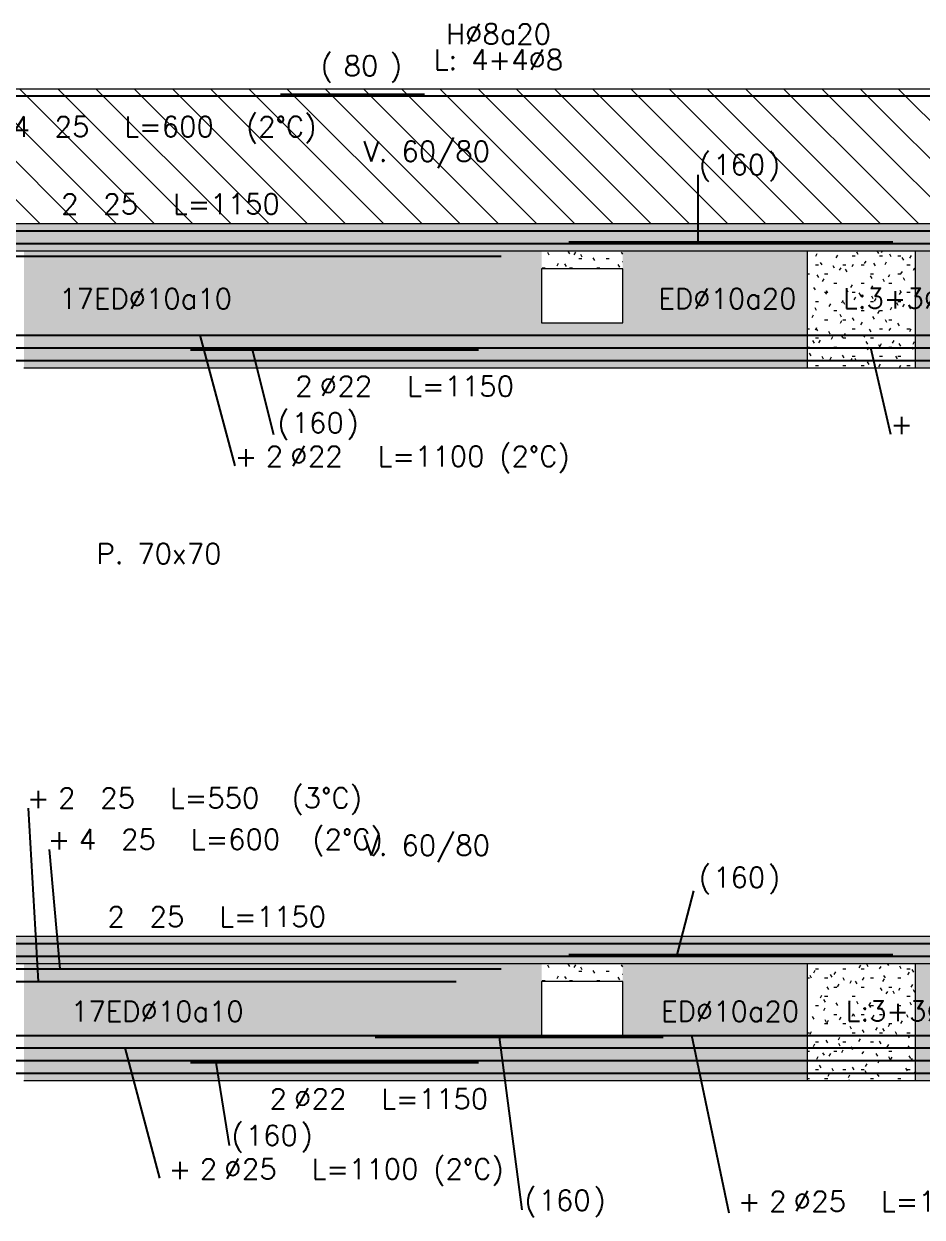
# Model space of a CAD drawing. Extents: x -10459 to 16942, y -13088 to 14608.
# Drawn here: x 2476 to 2975, y 2807 to 3470 of the extents above; entities that cross this region are included whole.
import ezdxf
from ezdxf.enums import TextEntityAlignment as Align

# ---------------------------------------------------------------- set-up
doc = ezdxf.new("R2010")
doc.units = 0
doc.header["$LTSCALE"] = 30
doc.header["$MEASUREMENT"] = 0
doc.linetypes.add("EJE1-1'$0$RLE-PROYECCION", pattern=[0.71438, 0.47625, -0.23813])
doc.layers.get('0').update_dxf_attribs({"linetype": 'CONTINUOUS'})
doc.layers.add("EJE1-1'$0$RLA-ACHURADO", color=30, linetype="EJE1-1'$0$RLE-PROYECCION", lineweight=15, transparency=0.7)
doc.layers.add("EJE1-1'$0$RLA-CONTORNO", color=30, linetype='CONTINUOUS', lineweight=15)
doc.layers.add("EJE1-1'$0$RLA-TEXTOS-1", color=9, linetype='CONTINUOUS', lineweight=9)
doc.layers.add("EJE1-1'$0$RLA-FE", color=7, linetype='CONTINUOUS')
doc.layers.add("EJE1-1'$0$RLA-TEXTOS-FE", color=9, linetype='CONTINUOUS')
doc.styles.add("EJE1-1'$0$RomanS", font='romans.shx', dxfattribs={"height": 11.25})
pattern_1 = [(0, (-234.281, -2576.79), (20.32, 5.08), [1.676, -13.564, 1.676, -13.564, -81.28]), (0, (-234.281, -2576.79), (20.32, 5.08), [-30.48, 1.676, -28.804, 1.676, -13.564, -35.56]), (0, (-234.281, -2576.79), (20.32, 5.08), [-76.2, 1.676, -8.484, 1.676, -23.724]), (120, (-226.661, -2574.25), (-14.559409, 15.057636), [1.676, -13.564, 1.676, -13.564, -81.28]), (120, (-226.661, -2574.25), (-14.559409, 15.057636), [-30.48, 1.676, -28.804, 1.676, -13.564, -35.56]), (120, (-226.661, -2574.25), (-14.559409, 15.057636), [-76.2, 1.676, -8.484, 1.676, -23.724]), (240, (-224.121, -2564.09), (-5.760591, -20.137636), [1.676, -13.564, 1.676, -13.564, -81.28]), (240, (-224.121, -2564.09), (-5.760591, -20.137636), [-30.48, 1.676, -28.804, 1.676, -13.564, -35.56]), (240, (-224.121, -2564.09), (-5.760591, -20.137636), [-76.2, 1.676, -8.484, 1.676, -23.724])]
pattern_2 = [(315, (-234.281, -2576.79), (10.6066, 10.6066), [])]

# ---------------------------------------------------------------- blocks, each defined once
blk = doc.blocks.new('*U246')
at = {"layer": "EJE1-1'$0$RLA-FE"}
blk.add_line((0, 0), (1068.21, 0), dxfattribs=at)
at = {"layer": "EJE1-1'$0$RLA-FE", "color": 3, "style": "EJE1-1'$0$RomanS", "flags": 8}
for tag, p in [('F=', (529.12, 9.32)), ('NUM', (543.53, 9.32))]:
    blk.add_attdef(tag, text='', height=11.25, dxfattribs=at).set_placement(p, align=Align.RIGHT)
at = {"layer": "EJE1-1'$0$RLA-FE", "color": 3, "style": "EJE1-1'$0$RomanS"}
for tag, p, flags in [('PHI', (547.43, 9.54), 14), ('DIAM', (557.28, 9.32), 12), ('MINUS', (579.3, 9.32), 13), ('MARK', (592.69, 9.32), 13), ('TEXTO_FE1', (596, 9.32), 8), ('TEXTO_FE2', (663.52, 9.34), 8), ('TIPO', (573.8, -75.78), 13), ('NVECES', (559.93, -94.72), 13), ('NUMFE', (563.86, -114.48), 13), ('CAPA', (572.06, -133.6), 13), ('DESPLAZA', (278.34, -151.59), 13), ('ESPACIO', (284.39, -169.95), 13), ('CANT', (298.23, -188.75), 13)]:
    blk.add_attdef(tag, p, '', height=11.25, dxfattribs=dict(at, flags=flags))
blk = doc.blocks.new('*U94')
at = {"layer": "EJE1-1'$0$RLA-FE"}
for p, q in [((0, 0), (1068.21, 0)), ((1068.21, 0), (1118.21, 0)), ((1118.21, 0), (1150, 0)), ((1150, 0), (1150, 0))]:
    blk.add_line(p, q, dxfattribs=at)
at = {"layer": "EJE1-1'$0$RLA-FE", "color": 3, "style": "EJE1-1'$0$RomanS", "flags": 8}
for tag, p in [('F=', (483.44, 36.32)), ('NUM', (497.85, 36.32))]:
    blk.add_attdef(tag, text='', height=11.25, dxfattribs=at).set_placement(p, align=Align.RIGHT)
at = {"layer": "EJE1-1'$0$RLA-FE", "color": 3, "style": "EJE1-1'$0$RomanS"}
for tag, p, flags in [('PHI', (501.74, 36.54), 14), ('DIAM', (511.6, 36.32), 12), ('MINUS', (533.62, 36.32), 13), ('MARK', (547.01, 36.32), 13), ('TEXTO_FE1', (550.31, 36.32), 8), ('TEXTO_FE2', (617.83, 36.34), 8), ('TIPO', (573.8, -75.78), 13), ('NVECES', (559.93, -94.72), 13), ('NUMFE', (563.86, -114.48), 13), ('CAPA', (572.06, -133.6), 13), ('DESPLAZA', (278.34, -151.59), 13), ('ESPACIO', (284.39, -169.95), 13), ('CANT', (298.23, -188.75), 13)]:
    blk.add_attdef(tag, p, '', height=11.25, dxfattribs=dict(at, flags=flags))
blk = doc.blocks.new('*U103')
at = {"layer": "EJE1-1'$0$RLA-FE"}
for q in [(0, 0), (1118.21, 0)]:
    blk.add_line((0, 0), q, dxfattribs=at)
at = {"layer": "EJE1-1'$0$RLA-FE", "color": 3, "style": "EJE1-1'$0$RomanS", "flags": 8}
for tag, p in [('F=', (508.44, 36.32)), ('NUM', (522.85, 36.32))]:
    blk.add_attdef(tag, text='', height=11.25, dxfattribs=at).set_placement(p, align=Align.RIGHT)
at = {"layer": "EJE1-1'$0$RLA-FE", "color": 3, "style": "EJE1-1'$0$RomanS"}
for tag, p, flags in [('PHI', (526.74, 36.54), 14), ('DIAM', (536.6, 36.32), 12), ('MINUS', (558.62, 36.32), 13), ('MARK', (572.01, 36.32), 13), ('TEXTO_FE1', (575.31, 36.32), 8), ('TEXTO_FE2', (642.83, 36.34), 8), ('TIPO', (598.8, -75.78), 13), ('NVECES', (584.93, -94.72), 13), ('NUMFE', (588.86, -114.48), 13), ('CAPA', (597.06, -133.6), 13), ('DESPLAZA', (278.34, -151.59), 13), ('ESPACIO', (284.39, -169.95), 13), ('CANT', (298.23, -188.75), 13)]:
    blk.add_attdef(tag, p, '', height=11.25, dxfattribs=dict(at, flags=flags))
blk = doc.blocks.new('*U95')
at = {"layer": "EJE1-1'$0$RLA-FE", "color": 6}
blk.add_line((0, 1), (180, 1), dxfattribs=at)
at = {"layer": "EJE1-1'$0$RLA-FE", "color": 3, "style": "EJE1-1'$0$RomanS", "flags": 8}
for tag, p in [('(', (75.66, 38.14)), ('EMP', (94.68, 38.14)), (')', (113.99, 38.14))]:
    blk.add_attdef(tag, text='', height=11.25, dxfattribs=at).set_placement(p, align=Align.CENTER)
blk = doc.blocks.new('*U245')
at = {"layer": "EJE1-1'$0$RLA-FE"}
for p, q in [((0, 0), (518.21, 0)), ((518.21, 0), (568.21, 0)), ((568.21, 0), (600, 0)), ((600, 0), (600, 0))]:
    blk.add_line(p, q, dxfattribs=at)
at = {"layer": "EJE1-1'$0$RLA-FE", "color": 3, "style": "EJE1-1'$0$RomanS", "flags": 8}
for tag, p in [('F=', (360.82, 66.32)), ('NUM', (375.23, 66.32))]:
    blk.add_attdef(tag, text='', height=11.25, dxfattribs=at).set_placement(p, align=Align.RIGHT)
at = {"layer": "EJE1-1'$0$RLA-FE", "color": 3, "style": "EJE1-1'$0$RomanS"}
for tag, p, flags in [('PHI', (379.12, 66.54), 14), ('DIAM', (388.98, 66.32), 12), ('MINUS', (411, 66.32), 13), ('MARK', (424.39, 66.32), 13), ('TEXTO_FE1', (427.69, 66.32), 8), ('TEXTO_FE2', (495.21, 66.34), 8), ('TIPO', (298.8, -75.78), 13), ('NVECES', (284.93, -94.72), 13), ('NUMFE', (288.86, -114.48), 13), ('CAPA', (297.06, -133.6), 13), ('DESPLAZA', (278.34, -151.59), 13), ('ESPACIO', (284.39, -169.95), 13), ('CANT', (298.23, -188.75), 13)]:
    blk.add_attdef(tag, p, '', height=11.25, dxfattribs=dict(at, flags=flags))
blk = doc.blocks.new('*U234')
at = {"layer": "EJE1-1'$0$RLA-FE"}
blk.add_line((0, 0), (1068.21, 0), dxfattribs=at)
at = {"layer": "EJE1-1'$0$RLA-FE", "color": 3, "style": "EJE1-1'$0$RomanS", "flags": 8}
for tag, p in [('F=', (469.16, -19.89)), ('NUM', (483.56, -19.89))]:
    blk.add_attdef(tag, text='', height=11.25, dxfattribs=at).set_placement(p, align=Align.RIGHT)
at = {"layer": "EJE1-1'$0$RLA-FE", "color": 3, "style": "EJE1-1'$0$RomanS"}
for tag, p, flags in [('PHI', (487.46, -19.68), 12), ('DIAM', (497.32, -19.89), 12), ('MINUS', (519.33, -19.89), 13), ('MARK', (532.73, -19.89), 13), ('TEXTO_FE1', (536.03, -19.89), 8), ('TEXTO_FE2', (603.55, -19.88), 8), ('TIPO', (573.8, -57.92), 13), ('NVECES', (559.93, -76.86), 13), ('NUMFE', (563.86, -96.62), 13), ('CAPA', (572.06, -115.74), 13), ('DESPLAZA', (277.18, -134.17), 13), ('ESPACIO', (283.22, -152.53), 13), ('CANT', (297.06, -171.33), 13)]:
    blk.add_attdef(tag, p, '', height=11.25, dxfattribs=dict(at, flags=flags))
blk = doc.blocks.new('*U229')
at = {"layer": "EJE1-1'$0$RLA-FE"}
for p, q in [((0, 0), (1068.21, 0)), ((1068.21, 0), (1118.21, 0)), ((1118.21, 0), (1150, 0)), ((1150, 0), (1150, 0))]:
    blk.add_line(p, q, dxfattribs=at)
at = {"layer": "EJE1-1'$0$RLA-FE", "color": 3, "style": "EJE1-1'$0$RomanS", "flags": 8}
for tag, p in [('F=', (336.66, -47.89)), ('NUM', (351.07, -47.89))]:
    blk.add_attdef(tag, text='', height=11.25, dxfattribs=at).set_placement(p, align=Align.RIGHT)
at = {"layer": "EJE1-1'$0$RLA-FE", "color": 3, "style": "EJE1-1'$0$RomanS"}
for tag, p, flags in [('PHI', (354.97, -47.68), 12), ('DIAM', (364.82, -47.89), 12), ('MINUS', (386.84, -47.89), 13), ('MARK', (400.23, -47.89), 13), ('TEXTO_FE1', (403.54, -47.89), 8), ('TEXTO_FE2', (471.06, -47.88), 8), ('TIPO', (573.8, -57.92), 13), ('NVECES', (559.93, -76.86), 13), ('NUMFE', (563.86, -96.62), 13), ('CAPA', (572.06, -115.74), 13), ('DESPLAZA', (277.18, -134.17), 13), ('ESPACIO', (283.22, -152.53), 13), ('CANT', (297.06, -171.33), 13)]:
    blk.add_attdef(tag, p, '', height=11.25, dxfattribs=dict(at, flags=flags))
blk = doc.blocks.new('*U235')
at = {"layer": "EJE1-1'$0$RLA-FE"}
for q in [(0, 0), (1068.21, 0)]:
    blk.add_line((0, 0), q, dxfattribs=at)
at = {"layer": "EJE1-1'$0$RLA-FE", "color": 3, "style": "EJE1-1'$0$RomanS", "flags": 8}
for tag, p in [('F=', (443.53, -47.89)), ('NUM', (457.94, -47.89))]:
    blk.add_attdef(tag, text='', height=11.25, dxfattribs=at).set_placement(p, align=Align.RIGHT)
at = {"layer": "EJE1-1'$0$RLA-FE", "color": 3, "style": "EJE1-1'$0$RomanS"}
for tag, p, flags in [('PHI', (461.84, -47.68), 12), ('DIAM', (471.69, -47.89), 12), ('MINUS', (493.71, -47.89), 13), ('MARK', (507.1, -47.89), 13), ('TEXTO_FE1', (510.4, -47.89), 8), ('TEXTO_FE2', (577.93, -47.88), 8), ('TIPO', (573.8, -57.92), 13), ('NVECES', (559.93, -76.86), 13), ('NUMFE', (563.86, -96.62), 13), ('CAPA', (572.06, -115.74), 13), ('DESPLAZA', (277.18, -134.17), 13), ('ESPACIO', (283.22, -152.53), 13), ('CANT', (297.06, -171.33), 13)]:
    blk.add_attdef(tag, p, '', height=11.25, dxfattribs=dict(at, flags=flags))
blk = doc.blocks.new('*U233')
at = {"layer": "EJE1-1'$0$RLA-FE", "color": 6}
blk.add_line((0, -1), (160, -1), dxfattribs=at)
at = {"layer": "EJE1-1'$0$RLA-FE", "color": 3, "style": "EJE1-1'$0$RomanS", "flags": 8}
for tag, p in [('(', (26.14, -47.26)), ('EMP', (45.16, -47.26)), (')', (64.47, -47.26))]:
    blk.add_attdef(tag, text='', height=11.25, dxfattribs=at).set_placement(p, align=Align.CENTER)
blk = doc.blocks.new('*U231')
at = {"layer": "EJE1-1'$0$RLA-FE"}
blk.add_line((0, 0), (1018.21, 0), dxfattribs=at)
at = {"layer": "EJE1-1'$0$RLA-FE", "color": 3, "style": "EJE1-1'$0$RomanS"}
for tag, p, flags in [('TIPO', (548.8, -57.92), 13), ('PHI', (406.24, -72.68), 12), ('DIAM', (416.09, -72.89), 12), ('MINUS', (438.11, -72.89), 13), ('MARK', (451.5, -72.89), 13), ('TEXTO_FE1', (454.8, -72.89), 8), ('TEXTO_FE2', (522.33, -72.88), 8), ('NVECES', (534.93, -76.86), 13), ('NUMFE', (538.86, -96.62), 13), ('CAPA', (547.06, -115.74), 13), ('DESPLAZA', (277.18, -134.17), 13), ('ESPACIO', (283.22, -152.53), 13), ('CANT', (297.06, -171.33), 13)]:
    blk.add_attdef(tag, p, '', height=11.25, dxfattribs=dict(at, flags=flags))
at = {"layer": "EJE1-1'$0$RLA-FE", "color": 3, "style": "EJE1-1'$0$RomanS", "flags": 8}
for tag, p in [('F=', (387.93, -72.89)), ('NUM', (402.34, -72.89))]:
    blk.add_attdef(tag, text='', height=11.25, dxfattribs=at).set_placement(p, align=Align.RIGHT)
blk = doc.blocks.new('*U90')
at = {"layer": "EJE1-1'$0$RLA-FE"}
for p, q in [((0, 0), (1118.21, 0)), ((1118.21, 0), (1168.21, 0)), ((1168.21, 0), (1200, 0)), ((1200, 0), (1200, 0))]:
    blk.add_line(p, q, dxfattribs=at)
at = {"layer": "EJE1-1'$0$RLA-FE", "color": 3, "style": "EJE1-1'$0$RomanS"}
for tag, p, flags in [('TIPO', (598.8, -57.92), 13), ('NVECES', (584.93, -76.86), 13), ('NUMFE', (588.86, -96.62), 13), ('PHI', (526.74, -97.68), 12), ('DIAM', (536.6, -97.89), 12), ('MINUS', (558.62, -97.89), 13), ('MARK', (572.01, -97.89), 13), ('TEXTO_FE1', (575.31, -97.89), 8), ('TEXTO_FE2', (642.83, -97.88), 8), ('CAPA', (597.06, -115.74), 13), ('DESPLAZA', (277.18, -134.17), 13), ('ESPACIO', (283.22, -152.53), 13), ('CANT', (297.06, -171.33), 13)]:
    blk.add_attdef(tag, p, '', height=11.25, dxfattribs=dict(at, flags=flags))
at = {"layer": "EJE1-1'$0$RLA-FE", "color": 3, "style": "EJE1-1'$0$RomanS", "flags": 8}
for tag, p in [('F=', (508.44, -97.89)), ('NUM', (522.85, -97.89))]:
    blk.add_attdef(tag, text='', height=11.25, dxfattribs=at).set_placement(p, align=Align.RIGHT)
blk = doc.blocks.new('*U159')
at = {"layer": "EJE1-1'$0$RLA-FE"}
for q in [(0, 0), (918.21, 0)]:
    blk.add_line((0, 0), q, dxfattribs=at)
at = {"layer": "EJE1-1'$0$RLA-FE", "color": 3, "style": "EJE1-1'$0$RomanS"}
for tag, p, flags in [('TIPO', (498.8, -57.92), 13), ('NVECES', (484.93, -76.86), 13), ('NUMFE', (488.86, -96.62), 13), ('PHI', (232.38, -97.68), 12), ('DIAM', (242.24, -97.89), 12), ('MINUS', (264.26, -97.89), 13), ('MARK', (277.65, -97.89), 13), ('TEXTO_FE1', (280.95, -97.89), 8), ('TEXTO_FE2', (348.47, -97.88), 8), ('CAPA', (497.06, -115.74), 13), ('DESPLAZA', (277.18, -134.17), 13), ('ESPACIO', (283.22, -152.53), 13), ('CANT', (297.06, -171.33), 13)]:
    blk.add_attdef(tag, p, '', height=11.25, dxfattribs=dict(at, flags=flags))
at = {"layer": "EJE1-1'$0$RLA-FE", "color": 3, "style": "EJE1-1'$0$RomanS", "flags": 8}
for tag, p in [('F=', (214.08, -97.89)), ('NUM', (228.49, -97.89))]:
    blk.add_attdef(tag, text='', height=11.25, dxfattribs=at).set_placement(p, align=Align.RIGHT)
blk = doc.blocks.new('*U232')
at = {"layer": "EJE1-1'$0$RLA-FE", "color": 6}
blk.add_line((0, -1), (160, -1), dxfattribs=at)
at = {"layer": "EJE1-1'$0$RLA-FE", "color": 3, "style": "EJE1-1'$0$RomanS", "flags": 8}
for tag, p in [('(', (86.25, -97.26)), ('EMP', (105.28, -97.26)), (')', (124.59, -97.26))]:
    blk.add_attdef(tag, text='', height=11.25, dxfattribs=at).set_placement(p, align=Align.CENTER)
blk = doc.blocks.new('*U247')
at = {"layer": "EJE1-1'$0$RLA-FE"}
for p, q in [((0, 0), (468.21, 0)), ((468.21, 0), (518.21, 0)), ((518.21, 0), (550, 0)), ((550, 0), (550, 0))]:
    blk.add_line(p, q, dxfattribs=at)
at = {"layer": "EJE1-1'$0$RLA-FE", "color": 3, "style": "EJE1-1'$0$RomanS", "flags": 8}
for tag, p in [('F=', (324.22, 96.32)), ('NUM', (338.63, 96.32))]:
    blk.add_attdef(tag, text='', height=11.25, dxfattribs=at).set_placement(p, align=Align.RIGHT)
at = {"layer": "EJE1-1'$0$RLA-FE", "color": 3, "style": "EJE1-1'$0$RomanS"}
for tag, p, flags in [('PHI', (342.53, 96.54), 14), ('DIAM', (352.38, 96.32), 12), ('MINUS', (374.4, 96.32), 13), ('MARK', (387.79, 96.32), 13), ('TEXTO_FE1', (391.09, 96.32), 8), ('TEXTO_FE2', (458.62, 96.34), 8), ('TIPO', (273.8, -75.78), 13), ('NVECES', (259.93, -94.72), 13), ('NUMFE', (263.86, -114.48), 13), ('CAPA', (272.06, -133.6), 13), ('DESPLAZA', (278.34, -151.59), 13), ('ESPACIO', (284.39, -169.95), 13), ('CANT', (298.23, -188.75), 13)]:
    blk.add_attdef(tag, p, '', height=11.25, dxfattribs=dict(at, flags=flags))
blk = doc.blocks.new('*U92')
at = {"layer": "EJE1-1'$0$RLA-FE"}
blk.add_line((0, 0), (1068.21, 0), dxfattribs=at)
at = {"layer": "EJE1-1'$0$RLA-FE", "color": 3, "style": "EJE1-1'$0$RomanS", "flags": 8}
for tag, p in [('F=', (483.44, 9.32)), ('NUM', (497.85, 9.32))]:
    blk.add_attdef(tag, text='', height=11.25, dxfattribs=at).set_placement(p, align=Align.RIGHT)
at = {"layer": "EJE1-1'$0$RLA-FE", "color": 3, "style": "EJE1-1'$0$RomanS"}
for tag, p, flags in [('PHI', (501.74, 9.54), 14), ('DIAM', (511.6, 9.32), 12), ('MINUS', (533.62, 9.32), 13), ('MARK', (547.01, 9.32), 13), ('TEXTO_FE1', (550.31, 9.32), 8), ('TEXTO_FE2', (617.83, 9.34), 8), ('TIPO', (573.8, -75.78), 13), ('NVECES', (559.93, -94.72), 13), ('NUMFE', (563.86, -114.48), 13), ('CAPA', (572.06, -133.6), 13), ('DESPLAZA', (278.34, -151.59), 13), ('ESPACIO', (284.39, -169.95), 13), ('CANT', (298.23, -188.75), 13)]:
    blk.add_attdef(tag, p, '', height=11.25, dxfattribs=dict(at, flags=flags))
blk = doc.blocks.new('*U256')
at = {"layer": "EJE1-1'$0$RLA-FE"}
for p, q in [((0, 0), (518.21, 0)), ((518.21, 0), (568.21, 0)), ((568.21, 0), (600, 0)), ((600, 0), (600, 0))]:
    blk.add_line(p, q, dxfattribs=at)
at = {"layer": "EJE1-1'$0$RLA-FE", "color": 3, "style": "EJE1-1'$0$RomanS", "flags": 8}
for tag, p in [('F=', (323.96, 66.32)), ('NUM', (338.37, 66.32))]:
    blk.add_attdef(tag, text='', height=11.25, dxfattribs=at).set_placement(p, align=Align.RIGHT)
at = {"layer": "EJE1-1'$0$RLA-FE", "color": 3, "style": "EJE1-1'$0$RomanS"}
for tag, p, flags in [('PHI', (342.26, 66.54), 14), ('DIAM', (352.12, 66.32), 12), ('MINUS', (374.14, 66.32), 13), ('MARK', (387.53, 66.32), 13), ('TEXTO_FE1', (390.83, 66.32), 8), ('TEXTO_FE2', (458.35, 66.34), 8), ('TIPO', (298.8, -75.78), 13), ('NVECES', (284.93, -94.72), 13), ('NUMFE', (288.86, -114.48), 13), ('CAPA', (297.06, -133.6), 13), ('DESPLAZA', (278.34, -151.59), 13), ('ESPACIO', (284.39, -169.95), 13), ('CANT', (298.23, -188.75), 13)]:
    blk.add_attdef(tag, p, '', height=11.25, dxfattribs=dict(at, flags=flags))
blk = doc.blocks.new('*U98')
at = {"layer": "EJE1-1'$0$RLA-FE"}
blk.add_line((0, 0), (1068.21, 0), dxfattribs=at)
at = {"layer": "EJE1-1'$0$RLA-FE", "color": 3, "style": "EJE1-1'$0$RomanS", "flags": 8}
for tag, p in [('F=', (483.44, -19.89)), ('NUM', (497.85, -19.89))]:
    blk.add_attdef(tag, text='', height=11.25, dxfattribs=at).set_placement(p, align=Align.RIGHT)
at = {"layer": "EJE1-1'$0$RLA-FE", "color": 3, "style": "EJE1-1'$0$RomanS"}
for tag, p, flags in [('PHI', (501.74, -19.68), 12), ('DIAM', (511.6, -19.89), 12), ('MINUS', (533.62, -19.89), 13), ('MARK', (547.01, -19.89), 13), ('TEXTO_FE1', (550.31, -19.89), 8), ('TEXTO_FE2', (617.83, -19.88), 8), ('TIPO', (573.8, -57.92), 13), ('NVECES', (559.93, -76.86), 13), ('NUMFE', (563.86, -96.62), 13), ('CAPA', (572.06, -115.74), 13), ('DESPLAZA', (277.18, -134.17), 13), ('ESPACIO', (283.22, -152.53), 13), ('CANT', (297.06, -171.33), 13)]:
    blk.add_attdef(tag, p, '', height=11.25, dxfattribs=dict(at, flags=flags))
blk = doc.blocks.new('*U97')
at = {"layer": "EJE1-1'$0$RLA-FE"}
for p, q in [((0, 0), (1068.21, 0)), ((1068.21, 0), (1118.21, 0)), ((1118.21, 0), (1150, 0)), ((1150, 0), (1150, 0))]:
    blk.add_line(p, q, dxfattribs=at)
at = {"layer": "EJE1-1'$0$RLA-FE", "color": 3, "style": "EJE1-1'$0$RomanS", "flags": 8}
for tag, p in [('F=', (483.44, -47.89)), ('NUM', (497.85, -47.89))]:
    blk.add_attdef(tag, text='', height=11.25, dxfattribs=at).set_placement(p, align=Align.RIGHT)
at = {"layer": "EJE1-1'$0$RLA-FE", "color": 3, "style": "EJE1-1'$0$RomanS"}
for tag, p, flags in [('PHI', (501.74, -47.68), 12), ('DIAM', (511.6, -47.89), 12), ('MINUS', (533.62, -47.89), 13), ('MARK', (547.01, -47.89), 13), ('TEXTO_FE1', (550.31, -47.89), 8), ('TEXTO_FE2', (617.83, -47.88), 8), ('TIPO', (573.8, -57.92), 13), ('NVECES', (559.93, -76.86), 13), ('NUMFE', (563.86, -96.62), 13), ('CAPA', (572.06, -115.74), 13), ('DESPLAZA', (277.18, -134.17), 13), ('ESPACIO', (283.22, -152.53), 13), ('CANT', (297.06, -171.33), 13)]:
    blk.add_attdef(tag, p, '', height=11.25, dxfattribs=dict(at, flags=flags))
blk = doc.blocks.new('*U254')
at = {"layer": "EJE1-1'$0$RLA-FE"}
for q in [(0, 0), (1068.21, 0)]:
    blk.add_line((0, 0), q, dxfattribs=at)
at = {"layer": "EJE1-1'$0$RLA-FE", "color": 3, "style": "EJE1-1'$0$RomanS", "flags": 8}
for tag, p in [('F=', (401.12, -47.89)), ('NUM', (415.53, -47.89))]:
    blk.add_attdef(tag, text='', height=11.25, dxfattribs=at).set_placement(p, align=Align.RIGHT)
at = {"layer": "EJE1-1'$0$RLA-FE", "color": 3, "style": "EJE1-1'$0$RomanS"}
for tag, p, flags in [('PHI', (419.42, -47.68), 12), ('DIAM', (429.28, -47.89), 12), ('MINUS', (451.3, -47.89), 13), ('MARK', (464.69, -47.89), 13), ('TEXTO_FE1', (467.99, -47.89), 8), ('TEXTO_FE2', (535.51, -47.88), 8), ('TIPO', (573.8, -57.92), 13), ('NVECES', (559.93, -76.86), 13), ('NUMFE', (563.86, -96.62), 13), ('CAPA', (572.06, -115.74), 13), ('DESPLAZA', (277.18, -134.17), 13), ('ESPACIO', (283.22, -152.53), 13), ('CANT', (297.06, -171.33), 13)]:
    blk.add_attdef(tag, p, '', height=11.25, dxfattribs=dict(at, flags=flags))
blk = doc.blocks.new('*U253')
at = {"layer": "EJE1-1'$0$RLA-FE", "color": 6}
blk.add_line((0, -1), (160, -1), dxfattribs=at)
at = {"layer": "EJE1-1'$0$RLA-FE", "color": 3, "style": "EJE1-1'$0$RomanS", "flags": 8}
for tag, p in [('(', (51.66, -47.26)), ('EMP', (70.69, -47.26)), (')', (90, -47.26))]:
    blk.add_attdef(tag, text='', height=11.25, dxfattribs=at).set_placement(p, align=Align.CENTER)
blk = doc.blocks.new('*U110')
at = {"layer": "EJE1-1'$0$RLA-FE"}
blk.add_line((0, 0), (1018.21, 0), dxfattribs=at)
at = {"layer": "EJE1-1'$0$RLA-FE", "color": 3, "style": "EJE1-1'$0$RomanS"}
for tag, p, flags in [('TIPO', (548.8, -57.92), 13), ('PHI', (442.89, -72.68), 12), ('DIAM', (452.74, -72.89), 12), ('MINUS', (474.76, -72.89), 13), ('MARK', (488.16, -72.89), 13), ('TEXTO_FE1', (491.46, -72.89), 8), ('NVECES', (534.93, -76.86), 13), ('TEXTO_FE2', (558.98, -72.88), 8), ('NUMFE', (538.86, -96.62), 13), ('CAPA', (547.06, -115.74), 13), ('DESPLAZA', (277.18, -134.17), 13), ('ESPACIO', (283.22, -152.53), 13), ('CANT', (297.06, -171.33), 13)]:
    blk.add_attdef(tag, p, '', height=11.25, dxfattribs=dict(at, flags=flags))
at = {"layer": "EJE1-1'$0$RLA-FE", "color": 3, "style": "EJE1-1'$0$RomanS", "flags": 8}
for tag, p in [('F=', (424.58, -72.89)), ('NUM', (438.99, -72.89))]:
    blk.add_attdef(tag, text='', height=11.25, dxfattribs=at).set_placement(p, align=Align.RIGHT)
blk = doc.blocks.new('*U112')
at = {"layer": "EJE1-1'$0$RLA-FE"}
for p, q in [((0, 0), (1118.21, 0)), ((1118.21, 0), (1168.21, 0)), ((1168.21, 0), (1200, 0)), ((1200, 0), (1200, 0))]:
    blk.add_line(p, q, dxfattribs=at)
at = {"layer": "EJE1-1'$0$RLA-FE", "color": 3, "style": "EJE1-1'$0$RomanS", "flags": 8}
for tag, p in [('F=', (508.44, 9.32)), ('NUM', (522.85, 9.32))]:
    blk.add_attdef(tag, text='', height=11.25, dxfattribs=at).set_placement(p, align=Align.RIGHT)
at = {"layer": "EJE1-1'$0$RLA-FE", "color": 3, "style": "EJE1-1'$0$RomanS"}
for tag, p, flags in [('PHI', (526.74, 9.54), 14), ('DIAM', (536.6, 9.32), 12), ('MINUS', (558.62, 9.32), 13), ('MARK', (572.01, 9.32), 13), ('TEXTO_FE1', (575.31, 9.32), 8), ('TEXTO_FE2', (642.83, 9.34), 8), ('TIPO', (598.8, -75.78), 13), ('NVECES', (584.93, -94.72), 13), ('NUMFE', (588.86, -114.48), 13), ('CAPA', (597.06, -133.6), 13), ('DESPLAZA', (278.34, -151.59), 13), ('ESPACIO', (284.39, -169.95), 13), ('CANT', (298.23, -188.75), 13)]:
    blk.add_attdef(tag, p, '', height=11.25, dxfattribs=dict(at, flags=flags))
blk = doc.blocks.new('*U289')
at = {"layer": "EJE1-1'$0$RLA-FE"}
for q in [(0, 0), (1118.21, 0)]:
    blk.add_line((0, 0), q, dxfattribs=at)
at = {"layer": "EJE1-1'$0$RLA-FE", "color": 3, "style": "EJE1-1'$0$RomanS", "flags": 8}
for tag, p in [('F=', (523.66, 9.32)), ('NUM', (538.07, 9.32))]:
    blk.add_attdef(tag, text='', height=11.25, dxfattribs=at).set_placement(p, align=Align.RIGHT)
at = {"layer": "EJE1-1'$0$RLA-FE", "color": 3, "style": "EJE1-1'$0$RomanS"}
for tag, p, flags in [('PHI', (541.97, 9.54), 14), ('DIAM', (551.82, 9.32), 12), ('MINUS', (573.84, 9.32), 13), ('MARK', (587.23, 9.32), 13), ('TEXTO_FE1', (590.53, 9.32), 8), ('TEXTO_FE2', (658.06, 9.34), 8), ('TIPO', (598.8, -75.78), 13), ('NVECES', (584.93, -94.72), 13), ('NUMFE', (588.86, -114.48), 13), ('CAPA', (597.06, -133.6), 13), ('DESPLAZA', (278.34, -151.59), 13), ('ESPACIO', (284.39, -169.95), 13), ('CANT', (298.23, -188.75), 13)]:
    blk.add_attdef(tag, p, '', height=11.25, dxfattribs=dict(at, flags=flags))
blk = doc.blocks.new('*U262')
at = {"layer": "EJE1-1'$0$RLA-FE", "color": 6}
blk.add_line((0, 1), (80, 1), dxfattribs=at)
at = {"layer": "EJE1-1'$0$RLA-FE", "color": 3, "style": "EJE1-1'$0$RomanS", "flags": 8}
for tag, p in [('(', (25.66, 11.14)), ('EMP', (44.68, 11.14)), (')', (63.99, 11.14))]:
    blk.add_attdef(tag, text='', height=11.25, dxfattribs=at).set_placement(p, align=Align.CENTER)
blk = doc.blocks.new("EJE1-1'")
at = {"layer": "EJE1-1'$0$RLA-ACHURADO"}
h = blk.add_hatch(dxfattribs=at)
h.set_pattern_fill('RLE-N_E__2_ETAPA', color=256, style=0, pattern_type=2)
h.set_pattern_definition(pattern_2)
h.paths.add_polyline_path([(-433.519, 1183), (116.481, 1183), (116.481, 1258), (-433.519, 1258)], flags=0)
h = blk.add_hatch(dxfattribs=at)
h.set_pattern_fill('RLE-N_E__2_ETAPA', color=256, style=0, pattern_type=2)
h.set_pattern_definition(pattern_2)
h.paths.add_polyline_path([(116.481, 1183), (576.481, 1183), (576.481, 1258), (116.481, 1258)], flags=0)
h = blk.add_hatch(dxfattribs=at)
h.set_pattern_fill('SAND - DENSE', color=256, style=0, pattern_type=2)
h.set_pattern_definition(pattern_1)
h.paths.add_polyline_path([(2135.481, 1168), (2135.481, 1183), (-2429.52, 1183), (-2429.52, 1168), (2119.733, 1168)], flags=0)
h = blk.add_hatch(dxfattribs=at)
h.set_pattern_fill('SAND - DENSE', color=256, style=0, pattern_type=2)
h.set_pattern_definition(pattern_1)
h.paths.add_polyline_path([(-27.019, 1168), (-27.019, 1128), (-72.019, 1128), (-72.019, 1168), (-359.519, 1168), (-359.519, 1103), (75.481, 1103), (75.481, 1168)])
h.paths.add_polyline_path([(237.981, 1128), (237.981, 1168), (135.481, 1168), (135.481, 1103), (570.481, 1103), (570.481, 1168), (282.981, 1168), (282.981, 1128)])
h = blk.add_hatch(dxfattribs=at)
h.set_pattern_fill('SAND - DENSE', color=256, style=0, pattern_type=2)
h.set_pattern_definition([(0, (-1381.781, -1333.79), (20.32, 5.08), [1.676, -13.564, 1.676, -13.564, -81.28]), (0, (-1381.781, -1333.79), (20.32, 5.08), [-30.48, 1.676, -28.804, 1.676, -13.564, -35.56]), (0, (-1381.781, -1333.79), (20.32, 5.08), [-76.2, 1.676, -8.484, 1.676, -23.724]), (120, (-1374.161, -1331.25), (-14.559409, 15.057636), [1.676, -13.564, 1.676, -13.564, -81.28]), (120, (-1374.161, -1331.25), (-14.559409, 15.057636), [-30.48, 1.676, -28.804, 1.676, -13.564, -35.56]), (120, (-1374.161, -1331.25), (-14.559409, 15.057636), [-76.2, 1.676, -8.484, 1.676, -23.724]), (240, (-1371.621, -1321.09), (-5.760591, -20.137636), [1.676, -13.564, 1.676, -13.564, -81.28]), (240, (-1371.621, -1321.09), (-5.760591, -20.137636), [-30.48, 1.676, -28.804, 1.676, -13.564, -35.56]), (240, (-1371.621, -1321.09), (-5.760591, -20.137636), [-76.2, 1.676, -8.484, 1.676, -23.724])])
h.paths.add_polyline_path([(-27.019, 1158), (-27.019, 1168), (-72.019, 1168), (-72.019, 1158)])
h = blk.add_hatch(dxfattribs=at)
h.set_pattern_fill('SAND - DENSE', color=256, style=0, pattern_type=2)
h.set_pattern_definition(pattern_1)
h.paths.add_polyline_path([(135.481, 1103), (135.481, 1168), (75.481, 1168), (75.481, 1103)], flags=0)
h = blk.add_hatch(dxfattribs=at)
h.set_pattern_fill('SAND - DENSE', color=256, style=0, pattern_type=2)
h.set_pattern_definition(pattern_1)
h.paths.add_polyline_path([(2135.481, 772), (2135.481, 787), (-2429.52, 787), (-2429.52, 772), (2119.733, 772)], flags=0)
h = blk.add_hatch(dxfattribs=at)
h.set_pattern_fill('SAND - DENSE', color=256, style=0, pattern_type=2)
h.set_pattern_definition(pattern_1)
h.paths.add_polyline_path([(237.981, 732), (237.981, 772), (135.481, 772), (135.481, 707), (570.481, 707), (570.481, 772), (282.981, 772), (282.981, 732)])
h.paths.add_polyline_path([(-27.019, 772), (-27.019, 732), (-72.019, 732), (-72.019, 772), (-359.519, 772), (-359.519, 707), (75.481, 707), (75.481, 772)])
h = blk.add_hatch(dxfattribs=at)
h.set_pattern_fill('SAND - DENSE', color=256, style=0, pattern_type=2)
h.set_pattern_definition([(0, (-1381.781, -1729.79), (20.32, 5.08), [1.676, -13.564, 1.676, -13.564, -81.28]), (0, (-1381.781, -1729.79), (20.32, 5.08), [-30.48, 1.676, -28.804, 1.676, -13.564, -35.56]), (0, (-1381.781, -1729.79), (20.32, 5.08), [-76.2, 1.676, -8.484, 1.676, -23.724]), (120, (-1374.161, -1727.25), (-14.559409, 15.057636), [1.676, -13.564, 1.676, -13.564, -81.28]), (120, (-1374.161, -1727.25), (-14.559409, 15.057636), [-30.48, 1.676, -28.804, 1.676, -13.564, -35.56]), (120, (-1374.161, -1727.25), (-14.559409, 15.057636), [-76.2, 1.676, -8.484, 1.676, -23.724]), (240, (-1371.621, -1717.09), (-5.760591, -20.137636), [1.676, -13.564, 1.676, -13.564, -81.28]), (240, (-1371.621, -1717.09), (-5.760591, -20.137636), [-30.48, 1.676, -28.804, 1.676, -13.564, -35.56]), (240, (-1371.621, -1717.09), (-5.760591, -20.137636), [-76.2, 1.676, -8.484, 1.676, -23.724])])
h.paths.add_polyline_path([(-27.019, 762), (-27.019, 772), (-72.019, 772), (-72.019, 762)])
h = blk.add_hatch(dxfattribs=at)
h.set_pattern_fill('SAND - DENSE', color=256, style=0, pattern_type=2)
h.set_pattern_definition(pattern_1)
h.paths.add_polyline_path([(135.481, 707), (135.481, 772), (75.481, 772), (75.481, 707)], flags=0)
at = {"layer": "EJE1-1'$0$RLA-CONTORNO"}
for p, q in [((-433.519, 1258), (116.481, 1258)), ((116.481, 1258), (576.481, 1258)), ((2570.481, 1183), (-2409.519, 1183)), ((-364.519, 1168), (75.481, 1168)), ((75.481, 1168), (75.481, 1103)), ((75.486, 1168), (135.476, 1168)), ((135.481, 1168), (575.481, 1168)), ((135.481, 1103), (135.481, 1168)), ((-359.519, 1103), (75.481, 1103)), ((75.481, 1103), (135.481, 1103)), ((135.481, 1103), (570.481, 1103)), ((2720.477, 787), (-2429.52, 787)), ((-364.519, 772), (75.481, 772)), ((75.481, 772), (75.481, 707)), ((75.486, 772), (135.476, 772)), ((135.481, 772), (575.481, 772)), ((135.481, 707), (135.481, 772)), ((-359.519, 707), (75.481, 707)), ((75.481, 707), (135.481, 707)), ((135.481, 707), (570.481, 707))]:
    blk.add_line(p, q, dxfattribs=at)
for points in [[(-72.019, 1128), (-27.019, 1128), (-27.019, 1158), (-72.019, 1158)], [(-72.019, 732), (-27.019, 732), (-27.019, 762), (-72.019, 762)]]:
    blk.add_lwpolyline(points, close=True, dxfattribs=at)
at = {"layer": "EJE1-1'$0$RLA-FE", "color": 2}
for p, q in [((14.619, 1210.143), (14.619, 1173)), ((-242.135, 1048.397), (-261.575, 1121)), ((121.814, 1065.846), (110.786, 1114)), ((-220.777, 1065.78), (-232.543, 1113)), ((-357.083, 858.324), (-351.676, 762)), ((-345.485, 835.324), (-339.612, 769)), ((12.258, 812.324), (2.914, 776)), ((-82.777, 635.008), (-95.4, 731)), ((32.115, 633.263), (11.39, 732)), ((-303.436, 725), (-284.208, 652.66)), ((-245.381, 670.74), (-252.764, 717))]:
    blk.add_line(p, q, dxfattribs=at)
at = {"layer": "EJE1-1'$0$RLA-FE"}
for name, p in [('*U112', (-1337.019, 1254)), ('*U289', (-217.019, 1254)), ('*U94', (-1047.019, 1172)), ('*U103', (-57.019, 1172)), ('*U97', (-1277.019, 1114)), ('*U94', (-1047.019, 776)), ('*U103', (-57.019, 776)), ('*U90', (-1204.519, 732)), ('*U229', (-1277.019, 718)), ('*U235', (-267.019, 718))]:
    blk.add_blockref(name, p, dxfattribs=at)
ref = blk.add_blockref('*U262', (-217.019, 1254), dxfattribs=at)
ref.add_attrib('EMP', '80', dxfattribs={"color": 3, "height": 11.25, "style": "EJE1-1'$0$RomanS"}).set_placement((-172.337, 1265.143), align=Align.CENTER)
ref.add_attrib('(', '(', dxfattribs={"color": 3, "height": 11.25, "style": "EJE1-1'$0$RomanS"}).set_placement((-191.363, 1265.143), align=Align.CENTER)
ref.add_attrib(')', ')', dxfattribs={"color": 3, "height": 11.25, "style": "EJE1-1'$0$RomanS"}).set_placement((-153.024, 1265.143), align=Align.CENTER)
ref = blk.add_blockref('*U256', (-694.519, 1165), dxfattribs=at)
ref.add_attrib('DIAM', '25', (-342.4, 1231.324), dxfattribs={"color": 3, "height": 11.25, "style": "EJE1-1'$0$RomanS"})
ref.add_attrib('NUM', '4', dxfattribs={"color": 3, "height": 11.25, "style": "EJE1-1'$0$RomanS"}).set_placement((-356.152, 1231.324), align=Align.RIGHT)
ref.add_attrib('TEXTO_FE1', 'L=600', (-303.689, 1231.324), dxfattribs={"color": 3, "height": 11.25, "style": "EJE1-1'$0$RomanS"})
ref.add_attrib('TEXTO_FE2', '(2°C)', (-236.167, 1231.342), dxfattribs={"color": 3, "height": 11.25, "style": "EJE1-1'$0$RomanS"})
ref = blk.add_blockref('*U95', (-57.019, 1172), dxfattribs=at)
ref.add_attrib('EMP', '160', dxfattribs={"color": 3, "height": 11.25, "style": "EJE1-1'$0$RomanS"}).set_placement((37.663, 1210.143), align=Align.CENTER)
ref.add_attrib('(', '(', dxfattribs={"color": 3, "height": 11.25, "style": "EJE1-1'$0$RomanS"}).set_placement((18.637, 1210.143), align=Align.CENTER)
ref.add_attrib(')', ')', dxfattribs={"color": 3, "height": 11.25, "style": "EJE1-1'$0$RomanS"}).set_placement((56.976, 1210.143), align=Align.CENTER)
ref = blk.add_blockref('*U92', (-827.019, 1179), dxfattribs=at)
ref.add_attrib('DIAM', '25', (-315.419, 1188.324), dxfattribs={"color": 3, "height": 11.25, "style": "EJE1-1'$0$RomanS"})
ref.add_attrib('NUM', '2', dxfattribs={"color": 3, "height": 11.25, "style": "EJE1-1'$0$RomanS"}).set_placement((-329.17, 1188.324), align=Align.RIGHT)
ref.add_attrib('TEXTO_FE1', 'L=1150', (-276.708, 1188.324), dxfattribs={"color": 3, "height": 11.25, "style": "EJE1-1'$0$RomanS"})
ref = blk.add_blockref('*U110', (-654.519, 1121), dxfattribs=at)
ref.add_attrib('DIAM', '22', (-201.775, 1048.105), dxfattribs={"color": 3, "height": 11.25, "style": "EJE1-1'$0$RomanS"})
ref.add_attrib('NUM', '2', dxfattribs={"color": 3, "height": 11.25, "style": "EJE1-1'$0$RomanS"}).set_placement((-215.526, 1048.105), align=Align.RIGHT)
ref.add_attrib('TEXTO_FE1', 'L=1100', (-163.063, 1048.105), dxfattribs={"color": 3, "height": 11.25, "style": "EJE1-1'$0$RomanS"})
ref.add_attrib('TEXTO_FE2', '(2°C)', (-95.541, 1048.123), dxfattribs={"color": 3, "height": 11.25, "style": "EJE1-1'$0$RomanS"})
ref.add_attrib('PHI', '%%C', (-211.63, 1048.319), dxfattribs={"color": 3, "height": 11.25, "style": "EJE1-1'$0$RomanS"})
ref.add_attrib('F=', '+', dxfattribs={"color": 3, "height": 11.25, "style": "EJE1-1'$0$RomanS"}).set_placement((-229.935, 1048.105), align=Align.RIGHT)
ref = blk.add_blockref('*U254', (-267.019, 1114), dxfattribs=at)
ref.add_attrib('F=', '+', dxfattribs={"color": 3, "height": 11.25, "style": "EJE1-1'$0$RomanS"}).set_placement((134.099, 1066.105), align=Align.RIGHT)
ref = blk.add_blockref('*U253', (-267.019, 1114), dxfattribs=at)
ref.add_attrib('EMP', '160', dxfattribs={"color": 3, "height": 11.25, "style": "EJE1-1'$0$RomanS"}).set_placement((-196.334, 1066.74), align=Align.CENTER)
ref.add_attrib('(', '(', dxfattribs={"color": 3, "height": 11.25, "style": "EJE1-1'$0$RomanS"}).set_placement((-215.359, 1066.74), align=Align.CENTER)
ref.add_attrib(')', ')', dxfattribs={"color": 3, "height": 11.25, "style": "EJE1-1'$0$RomanS"}).set_placement((-177.021, 1066.74), align=Align.CENTER)
ref = blk.add_blockref('*U98', (-697.02, 1107), dxfattribs=at)
ref.add_attrib('DIAM', '22', (-185.419, 1087.105), dxfattribs={"color": 3, "height": 11.25, "style": "EJE1-1'$0$RomanS"})
ref.add_attrib('NUM', '2', dxfattribs={"color": 3, "height": 11.25, "style": "EJE1-1'$0$RomanS"}).set_placement((-199.171, 1087.105), align=Align.RIGHT)
ref.add_attrib('TEXTO_FE1', 'L=1150', (-146.708, 1087.105), dxfattribs={"color": 3, "height": 11.25, "style": "EJE1-1'$0$RomanS"})
ref.add_attrib('PHI', '%%C', (-195.275, 1087.319), dxfattribs={"color": 3, "height": 11.25, "style": "EJE1-1'$0$RomanS"})
ref = blk.add_blockref('*U247', (-669.519, 762), dxfattribs=at)
ref.add_attrib('DIAM', '25', (-317.137, 858.324), dxfattribs={"color": 3, "height": 11.25, "style": "EJE1-1'$0$RomanS"})
ref.add_attrib('NUM', '2', dxfattribs={"color": 3, "height": 11.25, "style": "EJE1-1'$0$RomanS"}).set_placement((-330.888, 858.324), align=Align.RIGHT)
ref.add_attrib('TEXTO_FE1', 'L=550', (-278.426, 858.324), dxfattribs={"color": 3, "height": 11.25, "style": "EJE1-1'$0$RomanS"})
ref.add_attrib('TEXTO_FE2', '(3°C)', (-210.904, 858.342), dxfattribs={"color": 3, "height": 11.25, "style": "EJE1-1'$0$RomanS"})
ref.add_attrib('F=', '+', dxfattribs={"color": 3, "height": 11.25, "style": "EJE1-1'$0$RomanS"}).set_placement((-345.297, 858.324), align=Align.RIGHT)
ref = blk.add_blockref('*U245', (-694.519, 769), dxfattribs=at)
ref.add_attrib('DIAM', '25', (-305.54, 835.324), dxfattribs={"color": 3, "height": 11.25, "style": "EJE1-1'$0$RomanS"})
ref.add_attrib('NUM', '4', dxfattribs={"color": 3, "height": 11.25, "style": "EJE1-1'$0$RomanS"}).set_placement((-319.291, 835.324), align=Align.RIGHT)
ref.add_attrib('TEXTO_FE1', 'L=600', (-266.828, 835.324), dxfattribs={"color": 3, "height": 11.25, "style": "EJE1-1'$0$RomanS"})
ref.add_attrib('TEXTO_FE2', '(2°C)', (-199.306, 835.342), dxfattribs={"color": 3, "height": 11.25, "style": "EJE1-1'$0$RomanS"})
ref.add_attrib('F=', '+', dxfattribs={"color": 3, "height": 11.25, "style": "EJE1-1'$0$RomanS"}).set_placement((-333.7, 835.324), align=Align.RIGHT)
ref = blk.add_blockref('*U95', (-57.019, 776), dxfattribs=at)
ref.add_attrib('EMP', '160', dxfattribs={"color": 3, "height": 11.25, "style": "EJE1-1'$0$RomanS"}).set_placement((37.663, 814.143), align=Align.CENTER)
ref.add_attrib('(', '(', dxfattribs={"color": 3, "height": 11.25, "style": "EJE1-1'$0$RomanS"}).set_placement((18.637, 814.143), align=Align.CENTER)
ref.add_attrib(')', ')', dxfattribs={"color": 3, "height": 11.25, "style": "EJE1-1'$0$RomanS"}).set_placement((56.976, 814.143), align=Align.CENTER)
ref = blk.add_blockref('*U246', (-847.019, 783), dxfattribs=at)
ref.add_attrib('DIAM', '25', (-289.735, 792.324), dxfattribs={"color": 3, "height": 11.25, "style": "EJE1-1'$0$RomanS"})
ref.add_attrib('NUM', '2', dxfattribs={"color": 3, "height": 11.25, "style": "EJE1-1'$0$RomanS"}).set_placement((-303.486, 792.324), align=Align.RIGHT)
ref.add_attrib('TEXTO_FE1', 'L=1150', (-251.024, 792.324), dxfattribs={"color": 3, "height": 11.25, "style": "EJE1-1'$0$RomanS"})
ref = blk.add_blockref('*U159', (-164.519, 732), dxfattribs=at)
ref.add_attrib('DIAM', '25', (77.718, 634.105), dxfattribs={"color": 3, "height": 11.25, "style": "EJE1-1'$0$RomanS"})
ref.add_attrib('NUM', '2', dxfattribs={"color": 3, "height": 11.25, "style": "EJE1-1'$0$RomanS"}).set_placement((63.966, 634.105), align=Align.RIGHT)
ref.add_attrib('TEXTO_FE1', 'L=1000', (116.429, 634.105), dxfattribs={"color": 3, "height": 11.25, "style": "EJE1-1'$0$RomanS"})
ref.add_attrib('PHI', '%%C', (67.862, 634.319), dxfattribs={"color": 3, "height": 11.25, "style": "EJE1-1'$0$RomanS"})
ref.add_attrib('F=', '+', dxfattribs={"color": 3, "height": 11.25, "style": "EJE1-1'$0$RomanS"}).set_placement((49.558, 634.105), align=Align.RIGHT)
ref = blk.add_blockref('*U232', (-164.519, 732), dxfattribs=at)
ref.add_attrib('EMP', '160', dxfattribs={"color": 3, "height": 11.25, "style": "EJE1-1'$0$RomanS"}).set_placement((-59.244, 634.74), align=Align.CENTER)
ref.add_attrib('(', '(', dxfattribs={"color": 3, "height": 11.25, "style": "EJE1-1'$0$RomanS"}).set_placement((-78.27, 634.74), align=Align.CENTER)
ref.add_attrib(')', ')', dxfattribs={"color": 3, "height": 11.25, "style": "EJE1-1'$0$RomanS"}).set_placement((-39.931, 634.74), align=Align.CENTER)
ref = blk.add_blockref('*U231', (-654.519, 725), dxfattribs=at)
ref.add_attrib('DIAM', '25', (-238.426, 652.105), dxfattribs={"color": 3, "height": 11.25, "style": "EJE1-1'$0$RomanS"})
ref.add_attrib('NUM', '2', dxfattribs={"color": 3, "height": 11.25, "style": "EJE1-1'$0$RomanS"}).set_placement((-252.177, 652.105), align=Align.RIGHT)
ref.add_attrib('TEXTO_FE1', 'L=1100', (-199.715, 652.105), dxfattribs={"color": 3, "height": 11.25, "style": "EJE1-1'$0$RomanS"})
ref.add_attrib('TEXTO_FE2', '(2°C)', (-132.193, 652.123), dxfattribs={"color": 3, "height": 11.25, "style": "EJE1-1'$0$RomanS"})
ref.add_attrib('PHI', '%%C', (-248.282, 652.319), dxfattribs={"color": 3, "height": 11.25, "style": "EJE1-1'$0$RomanS"})
ref.add_attrib('F=', '+', dxfattribs={"color": 3, "height": 11.25, "style": "EJE1-1'$0$RomanS"}).set_placement((-266.586, 652.105), align=Align.RIGHT)
ref = blk.add_blockref('*U233', (-267.019, 718), dxfattribs=at)
ref.add_attrib('EMP', '160', dxfattribs={"color": 3, "height": 11.25, "style": "EJE1-1'$0$RomanS"}).set_placement((-221.859, 670.74), align=Align.CENTER)
ref.add_attrib('(', '(', dxfattribs={"color": 3, "height": 11.25, "style": "EJE1-1'$0$RomanS"}).set_placement((-240.884, 670.74), align=Align.CENTER)
ref.add_attrib(')', ')', dxfattribs={"color": 3, "height": 11.25, "style": "EJE1-1'$0$RomanS"}).set_placement((-202.546, 670.74), align=Align.CENTER)
ref = blk.add_blockref('*U234', (-697.02, 711), dxfattribs=at)
ref.add_attrib('DIAM', '22', (-199.704, 691.105), dxfattribs={"color": 3, "height": 11.25, "style": "EJE1-1'$0$RomanS"})
ref.add_attrib('NUM', '2', dxfattribs={"color": 3, "height": 11.25, "style": "EJE1-1'$0$RomanS"}).set_placement((-213.456, 691.105), align=Align.RIGHT)
ref.add_attrib('TEXTO_FE1', 'L=1150', (-160.993, 691.105), dxfattribs={"color": 3, "height": 11.25, "style": "EJE1-1'$0$RomanS"})
ref.add_attrib('PHI', '%%C', (-209.56, 691.319), dxfattribs={"color": 3, "height": 11.25, "style": "EJE1-1'$0$RomanS"})
at = {"layer": "EJE1-1'$0$RLA-TEXTOS-1", "char_height": 11.25, "attachment_point": 5, "style": "EJE1-1'$0$RomanS"}
for s, insert, width, line_spacing_factor in [('V. 60/80', (-135.882, 1221.367), 77.89617, 0.941778), ('P. 70x70', (-284.49, 999.719), 129.81884, 0.983083), ('V. 60/80', (-135.882, 835.676), 77.89617, 0.941778)]:
    blk.add_mtext(s, dxfattribs=dict(at, insert=insert, width=width, line_spacing_factor=line_spacing_factor))
at = {"layer": "EJE1-1'$0$RLA-TEXTOS-FE", "color": 9, "style": "EJE1-1'$0$RomanS"}
for s, p in [('H%%C8a20', (-95.998, 1282.815)), ('L: 4+4%%C8', (-95.998, 1268.48)), ('L:3+3%%C10', (132.199, 1135.872)), ('17ED%%C10a10', (-291.968, 1135.725)), ('ED%%C10a20', (31.148, 1135.725)), ('17ED%%C10a10', (-285.414, 739.725)), ('ED%%C10a20', (32.626, 739.725)), ('L:3+3%%C10', (133.677, 739.872))]:
    blk.add_text(s, height=11.25, dxfattribs=at).set_placement(p, align=Align.CENTER)

msp = doc.modelspace()

# ---------------------------------------------------------------- block references
msp.add_blockref("EJE1-1'", (2835.3, 2176.19))

doc.saveas('drawing.dxf')
